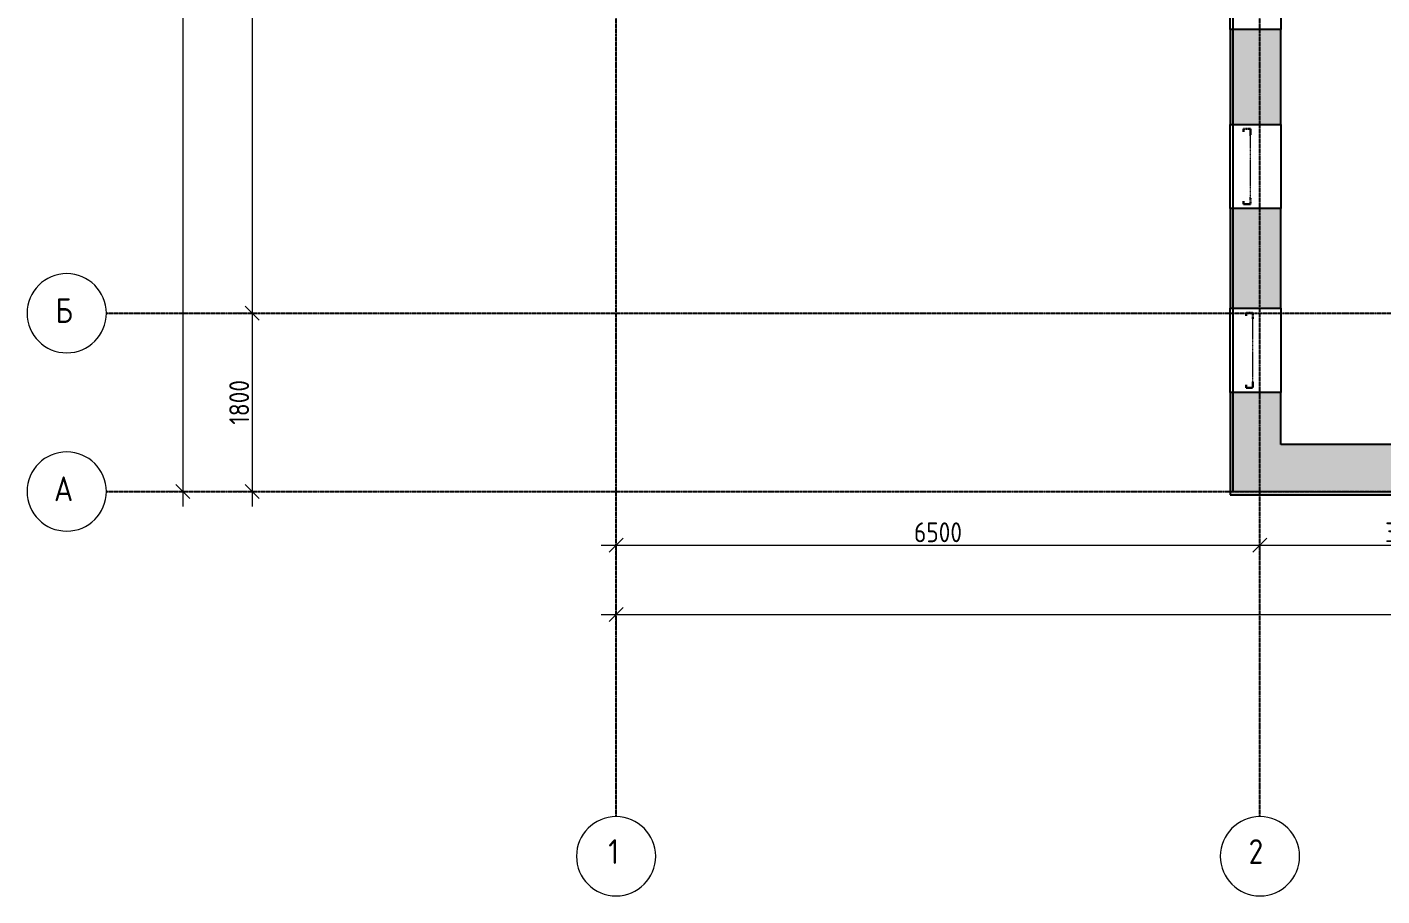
# Model space of a CAD drawing. Header units: millimetres. Extents: x -99936 to 523262, y -63190 to 327013.
# Drawn here: x 204091 to 217768, y -3626 to 5145 of the extents above; entities that cross this region are included whole.
import ezdxf

# ---------------------------------------------------------------- set-up
doc = ezdxf.new("R2010")
doc.units = ezdxf.units.MM
for name, pattern in [('ADSK_Линия сетки', [25, 20, -2.5, 0, -2.5]), ('ADSK_Сверху', [4.5, 3, -1.5]), ('ADSK_Снесено', [4.5, 3, -1.5])]:
    doc.linetypes.add(name, pattern=pattern)
doc.layers.add('_ Окна', color=5, linetype='Continuous', lineweight=30, true_color=0x0000ff)
doc.layers.add('Стены наружные', color=1, linetype='ADSK_Снесено', lineweight=18, true_color=0xff0000)
doc.layers.add('Окна', color=251, linetype='Continuous', lineweight=18)
doc.layers.add('Оси', color=7, linetype='Continuous', lineweight=9)
doc.styles.add('GOST Common_1', font='GOST Common_0.ttf', dxfattribs={"width": 0.9, "height": 200})
doc.styles.add('ISOCPEUR', font='isocpeur.ttf', dxfattribs={"height": 250})
doc.dimstyles.new('ADSK_Основной_2_5_мм', dxfattribs={"dimscale": 304.8, "dimtxt": 251.428749, "dimasz": 0.463911, "dimexe": 0.492126, "dimexo": 0.492126, "dimgap": 0.098425, "dimtad": 1, "dimdec": 1, "dimrnd": 0.1, "dimdsep": 46, "dimtxsty": 'GOST Common_1', "dimblk1": 'OBLIQUE', "dimblk2": 'OBLIQUE', "dimsah": 1, "dimcen": 0.09, "dimdle": 0.492126, "dimazin": 2, "dimtfac": 1, "dimtdec": 4, "dimtix": 1, "dimtmove": 0, "dimatfit": 3, "dimfxl": 1, "dimtvp": 1, "dimtfill": 1, "dimtolj": 1, "dimtzin": 0, "dimlwd": 20, "dimlwe": 20, "dimarcsym": 2})

# ---------------------------------------------------------------- blocks, each defined once
blk = doc.blocks.new('Витраж-тент со смещением вовне - 60мм 30 сдвиг-1466941-03 План 3-го этажа')
at = {"layer": '_ Окна', "color": 161, "linetype": 'ADSK_Сверху', "true_color": 0xaaaaff}
for p, q in [((-379, 25), (-379, -45)), ((-379, 25), (-349, 25)), ((-379, -45), (-379, 25)), ((379, 25), (349, 25)), ((379, -45), (379, 25)), ((379, -45), (379, 25)), ((-319, -45), (-379, -45)), ((-319, -35), (-319, -45)), ((319, -35), (319, -45)), ((319, -45), (379, -45))]:
    blk.add_line(p, q, dxfattribs=at)
at = {"layer": 'Окна', "color": 161, "linetype": 'ADSK_Сверху', "true_color": 0xaaaaff}
blk.add_line((-319, -45), (319, -45), dxfattribs=at)
blk = doc.blocks.new('Ось сетки - Круг_Ø8 мм-6577-03 План 3-го этажа')
at = {"layer": 'Оси', "lineweight": 20}
for start, end in [(360, 180), (180, 360)]:
    blk.add_arc((0, 0), 4, start, end, dxfattribs=at)
blk = doc.blocks.new('_Oblique')
at = {"color": 0, "linetype": 'ByBlock', "lineweight": -2}
blk.add_line((-0.5, -0.5), (0.5, 0.5), dxfattribs=at)
blk = doc.blocks.new('*D1590')
at = {"color": 0, "lineweight": 20, "transparency": 16777216}
for p, q in [((209887, -85), (216687, -85)), ((210037, -135), (210037, -235)), ((216537, -135), (216537, -235))]:
    blk.add_line(p, q, dxfattribs=at)
at = {"layer": 'Defpoints', "color": 0, "transparency": 16777216}
for p in [(210037, 15), (216537, 15), (216537, -85)]:
    blk.add_point(p, dxfattribs=at)
at = {"color": 0, "lineweight": 20, "transparency": 16777216, "xscale": 141.4, "yscale": 141.4, "zscale": 141.4, "rotation": 180}
blk.add_blockref('_Oblique', (210037, -85), dxfattribs=at)
at = {"color": 0, "lineweight": 20, "transparency": 16777216, "xscale": 141.4, "yscale": 141.4, "zscale": 141.4}
blk.add_blockref('_Oblique', (216537, -85), dxfattribs=at)
at = {"color": 0, "lineweight": 25, "transparency": 16777216, "insert": (213287, 45), "char_height": 200, "width": 756.84, "attachment_point": 5, "style": 'GOST Common_1', "bg_fill": 3, "box_fill_scale": 1.1, "bg_fill_color": 256, "bg_fill_true_color": 13158600, "bg_fill_transparency": 0}
blk.add_mtext('\\A1;6500', dxfattribs=at)
blk = doc.blocks.new('*D1591')
at = {"color": 0, "lineweight": 20, "transparency": 16777216}
for p, q in [((216387, -85), (219687, -85)), ((216537, -135), (216537, -235)), ((219537, -135), (219537, -235))]:
    blk.add_line(p, q, dxfattribs=at)
at = {"layer": 'Defpoints', "color": 0, "transparency": 16777216}
for p in [(216537, 15), (219537, 15), (219537, -85)]:
    blk.add_point(p, dxfattribs=at)
at = {"color": 0, "lineweight": 20, "transparency": 16777216, "xscale": 141.4, "yscale": 141.4, "zscale": 141.4, "rotation": 180}
blk.add_blockref('_Oblique', (216537, -85), dxfattribs=at)
at = {"color": 0, "lineweight": 20, "transparency": 16777216, "xscale": 141.4, "yscale": 141.4, "zscale": 141.4}
blk.add_blockref('_Oblique', (219537, -85), dxfattribs=at)
at = {"color": 0, "lineweight": 25, "transparency": 16777216, "insert": (218037, 45), "char_height": 200, "width": 756.84, "attachment_point": 5, "style": 'GOST Common_1', "bg_fill": 3, "box_fill_scale": 1.1, "bg_fill_color": 256, "bg_fill_true_color": 13158600, "bg_fill_transparency": 0}
blk.add_mtext('\\A1;3000', dxfattribs=at)
blk = doc.blocks.new('*D1605')
at = {"color": 0, "lineweight": 20, "transparency": 16777216}
for p, q in [((206362, 8907), (206362, 2107)), ((206312, 8757), (206212, 8757)), ((206312, 2257), (206212, 2257))]:
    blk.add_line(p, q, dxfattribs=at)
at = {"layer": 'Defpoints', "color": 0, "transparency": 16777216}
for p in [(206462, 8757), (206362, 2257), (206462, 2257)]:
    blk.add_point(p, dxfattribs=at)
at = {"color": 0, "lineweight": 20, "transparency": 16777216, "xscale": 141.4, "yscale": 141.4, "zscale": 141.4}
for p, rotation in [((206362, 8757), 90), ((206362, 2257), 270)]:
    blk.add_blockref('_Oblique', p, dxfattribs=dict(at, rotation=rotation))
at = {"color": 0, "lineweight": 25, "transparency": 16777216, "insert": (206232, 5507), "char_height": 200, "width": 756.84, "attachment_point": 5, "rotation": 90, "style": 'GOST Common_1', "bg_fill": 3, "box_fill_scale": 1.1, "bg_fill_color": 256, "bg_fill_true_color": 13158600, "bg_fill_transparency": 0}
blk.add_mtext('\\A1;6500', dxfattribs=at)
blk = doc.blocks.new('*D1606')
at = {"color": 0, "lineweight": 20, "transparency": 16777216}
for p, q in [((206362, 2407), (206362, 307)), ((206312, 2257), (206212, 2257)), ((206312, 457), (206212, 457))]:
    blk.add_line(p, q, dxfattribs=at)
at = {"layer": 'Defpoints', "color": 0, "transparency": 16777216}
for p in [(206462, 2257), (206362, 457), (206462, 457)]:
    blk.add_point(p, dxfattribs=at)
at = {"color": 0, "lineweight": 20, "transparency": 16777216, "xscale": 141.4, "yscale": 141.4, "zscale": 141.4}
for p, rotation in [((206362, 2257), 90), ((206362, 457), 270)]:
    blk.add_blockref('_Oblique', p, dxfattribs=dict(at, rotation=rotation))
at = {"color": 0, "lineweight": 25, "transparency": 16777216, "insert": (206232, 1357), "char_height": 200, "width": 700.59, "attachment_point": 5, "rotation": 90, "style": 'GOST Common_1', "bg_fill": 3, "box_fill_scale": 1.1, "bg_fill_color": 256, "bg_fill_true_color": 13158600, "bg_fill_transparency": 0}
blk.add_mtext('\\A1;1800', dxfattribs=at)
blk = doc.blocks.new('*D1607')
at = {"color": 0, "lineweight": 20, "transparency": 16777216}
for p, q in [((205662, 43657), (205662, 307)), ((205612, 43507), (205512, 43507)), ((205612, 457), (205512, 457))]:
    blk.add_line(p, q, dxfattribs=at)
at = {"layer": 'Defpoints', "color": 0, "transparency": 16777216}
for p in [(205762, 43507), (205662, 457), (205762, 457)]:
    blk.add_point(p, dxfattribs=at)
at = {"color": 0, "lineweight": 20, "transparency": 16777216, "xscale": 141.4, "yscale": 141.4, "zscale": 141.4}
for p, rotation in [((205662, 43507), 90), ((205662, 457), 270)]:
    blk.add_blockref('_Oblique', p, dxfattribs=dict(at, rotation=rotation))
at = {"color": 0, "lineweight": 25, "transparency": 16777216, "insert": (205532, 21982), "char_height": 200, "width": 971.62, "attachment_point": 5, "rotation": 90, "style": 'GOST Common_1', "bg_fill": 3, "box_fill_scale": 1.1, "bg_fill_color": 256, "bg_fill_true_color": 13158600, "bg_fill_transparency": 0}
blk.add_mtext('\\A1;43050', dxfattribs=at)
blk = doc.blocks.new('*D1608')
at = {"color": 0, "lineweight": 20, "transparency": 16777216}
for p, q in [((209887, -785), (272037, -785)), ((210037, -835), (210037, -935)), ((271887, -835), (271887, -935))]:
    blk.add_line(p, q, dxfattribs=at)
at = {"layer": 'Defpoints', "color": 0, "transparency": 16777216}
for p in [(210037, -685), (271887, -685), (271887, -785)]:
    blk.add_point(p, dxfattribs=at)
at = {"color": 0, "lineweight": 20, "transparency": 16777216, "xscale": 141.4, "yscale": 141.4, "zscale": 141.4, "rotation": 180}
blk.add_blockref('_Oblique', (210037, -785), dxfattribs=at)
at = {"color": 0, "lineweight": 20, "transparency": 16777216, "xscale": 141.4, "yscale": 141.4, "zscale": 141.4}
blk.add_blockref('_Oblique', (271887, -785), dxfattribs=at)
at = {"color": 0, "lineweight": 25, "transparency": 16777216, "insert": (240962, -655), "char_height": 200, "width": 889.8, "attachment_point": 5, "style": 'GOST Common_1', "bg_fill": 3, "box_fill_scale": 1.1, "bg_fill_color": 256, "bg_fill_true_color": 13158600, "bg_fill_transparency": 0}
blk.add_mtext('\\A1;61850', dxfattribs=at)

msp = doc.modelspace()

# ---------------------------------------------------------------- hatches: boundary and pattern name
at = {"layer": 'Стены наружные', "linetype": 'Continuous', "lineweight": 25, "true_color": 0x636466}
h = msp.add_hatch(color=251, dxfattribs=at)
h.paths.add_polyline_path([(216238.048, 422.021), (216748.048, 422.021), (216748.048, 1456.643), (216238.048, 1456.643)])
h.paths.add_polyline_path([(216611.989, 2306.643), (216748.048, 2306.643), (216748.048, 3312.904), (216238.048, 3312.904), (216238.048, 2306.643)])
h.paths.add_polyline_path([(216748.048, 4162.904), (216748.048, 5122.396), (216238.048, 5122.396), (216238.048, 4162.904), (216617.076, 4162.904)])
h.paths.add_polyline_path([(216611.989, 5972.396), (216748.048, 5972.396), (216748.048, 6962.466), (216238.048, 6962.466), (216238.048, 5972.396)])
h.paths.add_polyline_path([(216611.989, 7812.466), (216748.048, 7812.466), (216748.048, 8679.252), (216238.048, 8679.252), (216238.048, 7812.466), (216498.41, 7812.466)])
msp.add_hatch(color=251, dxfattribs=at).paths.add_polyline_path([(223919.955, 422.021), (224250.252, 422.021), (224250.252, 932.021), (216748.048, 932.021), (216748.048, 422.021), (222894.811, 422.021)])

# ---------------------------------------------------------------- linework, layer by layer
at = {"layer": 'Стены наружные', "color": 251, "linetype": 'Continuous', "lineweight": 25, "true_color": 0x636466}
for p, q in [((216238.048, 5122.396), (216238.048, 5972.396)), ((216748.048, 5972.396), (216748.048, 5122.396)), ((216238.048, 5122.396), (216238.048, 4162.904)), ((216748.048, 5122.396), (216238.048, 5122.396)), ((216748.048, 4162.904), (216748.048, 5122.396)), ((216238.048, 4162.904), (216748.048, 4162.904)), ((216238.048, 3312.904), (216238.048, 4162.904)), ((216748.048, 4162.904), (216748.048, 3312.904)), ((216238.048, 3312.904), (216238.048, 2306.643)), ((216748.048, 3312.904), (216238.048, 3312.904)), ((216748.048, 2306.643), (216748.048, 3312.904)), ((216238.048, 2306.643), (216748.048, 2306.643)), ((216238.048, 1456.643), (216238.048, 2306.643)), ((216748.048, 2306.643), (216748.048, 1456.643)), ((216238.048, 1456.643), (216238.048, 422.021)), ((216748.048, 1456.643), (216238.048, 1456.643)), ((216748.048, 932.021), (216748.048, 1456.643)), ((221464.13, 932.021), (216748.048, 932.021)), ((216238.048, 422.021), (224250.252, 422.021))]:
    msp.add_line(p, q, dxfattribs=at)

# ---------------------------------------------------------------- block references
at = {"lineweight": 25, "xscale": 99.99999999999993, "yscale": 99.99999999999993, "zscale": 99.99999999999993, "rotation": 269.9999999999994}
for p in [(204491.03, 2256.788), (204491.03, 456.788)]:
    msp.add_blockref('Ось сетки - Круг_Ø8 мм-6577-03 План 3-го этажа', p, dxfattribs=at)
at = {"lineweight": 25, "xscale": 99.99999999999993, "yscale": 99.99999999999993, "zscale": 99.99999999999993}
for p in [(210037.165, -3225.794), (216537.165, -3225.794)]:
    msp.add_blockref('Ось сетки - Круг_Ø8 мм-6577-03 План 3-го этажа', p, dxfattribs=at)
at = {"layer": '_ Окна', "color": 251, "linetype": 'ADSK_Сверху', "lineweight": 25, "true_color": 0x636466, "rotation": 89.99999999999993}
for p in [(216396.269, 3737.904), (216421.929, 1881.643)]:
    msp.add_blockref('Витраж-тент со смещением вовне - 60мм 30 сдвиг-1466941-03 План 3-го этажа', p, dxfattribs=at)

# ---------------------------------------------------------------- texts
at = {"lineweight": 25, "char_height": 250, "attachment_point": 1, "style": 'ISOCPEUR'}
for s, insert, width in [('\\fGOST Common|b0|i0|c204|p34|;\\W.9;Б', (204377.707, 2409.375), 310.25306), ('\\fGOST Common|b0|i0|c204|p34|;\\W.9;А', (204362.857, 609.375), 346.329), ('\\fGOST Common|b0|i0|c204|p34|;\\W.9;1', (209958.934, -3053.261), 187.59487), ('\\fGOST Common|b0|i0|c204|p34|;\\W.9;2', (216423.384, -3053.261), 274.17712)]:
    msp.add_mtext(s, dxfattribs=dict(at, insert=insert, width=width))

# ---------------------------------------------------------------- dimensions: what is measured, and where the dimension line sits
at = {"lineweight": 25}
for base, p1, p2, override, picture, middle in [((205662.045, 456.788), (205762.03, 43506.788), (205762.03, 456.788), {"dimpost": '<>', "dimfxl": 43050}, '*D1607', (205532.045, 21981.788)), ((206362.045, 2256.788), (206462.03, 8756.788), (206462.03, 2256.788), {"dimpost": '<>', "dimfxl": 6500}, '*D1605', (206232.045, 5506.788))]:
    dim = msp.add_linear_dim(base=base, p1=p1, p2=p2, angle=90, dimstyle='ADSK_Основной_2_5_мм', override=override, dxfattribs=at)
    dim.commit()
    dim.dimension.update_dxf_attribs({"geometry": picture, "text_midpoint": middle})
for base, p1, p2, override, picture, middle in [((216537.165, -84.554), (210037.165, 15.431), (216537.165, 15.431), {"dimpost": '<>', "dimfxl": 6500}, '*D1590', (213287.165, 45.446)), ((271887.165, -784.554), (210037.165, -684.569), (271887.165, -684.569), {"dimpost": '<>', "dimfxl": 61850}, '*D1608', (240962.165, -654.554))]:
    dim = msp.add_linear_dim(base=base, p1=p1, p2=p2, dimstyle='ADSK_Основной_2_5_мм', override=override, dxfattribs=at)
    dim.commit()
    dim.dimension.update_dxf_attribs({"geometry": picture, "text_midpoint": middle})

# ---------------------------------------------------------------- next in the draw order: linework, layer by layer
at = {"linetype": 'ADSK_Линия сетки', "lineweight": 25}
msp.add_line((210037.165, -2825.794), (210037.165, 44571.852), dxfattribs=at)

# ---------------------------------------------------------------- next in the draw order: dimensions: what is measured, and where the dimension line sits
at = {"lineweight": 25}
dim = msp.add_linear_dim(base=(206362.045, 456.788), p1=(206462.03, 2256.788), p2=(206462.03, 456.788), angle=90, dimstyle='ADSK_Основной_2_5_мм', override={"dimpost": '<>', "dimfxl": 1800}, dxfattribs=at)
dim.commit()
dim.dimension.update_dxf_attribs({"geometry": '*D1606', "text_midpoint": (206232.045, 1356.788)})
dim = msp.add_linear_dim(base=(219537.165, -84.554), p1=(216537.165, 15.431), p2=(219537.165, 15.431), dimstyle='ADSK_Основной_2_5_мм', override={"dimpost": '<>', "dimfxl": 3000}, dxfattribs=at)
dim.commit()
dim.dimension.update_dxf_attribs({"geometry": '*D1591', "text_midpoint": (218037.165, 45.446)})

# ---------------------------------------------------------------- next in the draw order: linework, layer by layer
at = {"linetype": 'ADSK_Линия сетки', "lineweight": 25}
for p, q in [((216537.165, -2825.794), (216537.165, 44571.852)), ((204891.03, 2256.788), (273118.973, 2256.788)), ((204891.03, 456.788), (273118.973, 456.788))]:
    msp.add_line(p, q, dxfattribs=at)
at = {"color": 251, "lineweight": 25, "true_color": 0x636466}
msp.add_lwpolyline([(262010.466, 21084.059), (262010.466, 43909.207), (272009.872, 43909.207), (272191.204, 8682.302), (265910.655, 8682.302), (265910.655, 300.232), (258014.186, 300.232), (258014.186, 2256.788), (247213.228, 2336.478), (247313.65, 2335.737), (247313.65, -2582.567), (234949.898, -2582.567), (234949.898, 2336.478), (224250.252, 2336.478), (224250.252, 422.021), (216267.753, 456.788), (216267.753, 8679.252)], dxfattribs=at)

doc.saveas('drawing.dxf')
